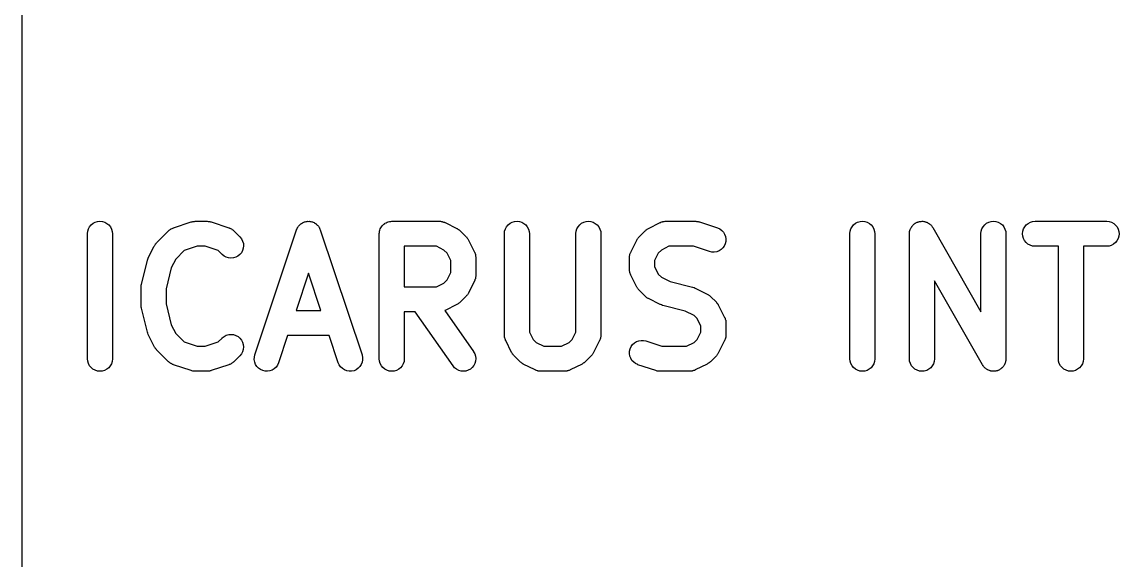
# Model space of a CAD drawing. Extents: x 86.3 to 156, y -71.2 to -29.1.
# Drawn here: x 111.82 to 120.59, y -60.48 to -56.18 of the extents above; entities that cross this region are included whole.
import ezdxf

# ---------------------------------------------------------------- set-up
doc = ezdxf.new("R2010")
doc.units = 0
doc.layers.add('BLACK', color=7, linetype='CONTINUOUS')

msp = doc.modelspace()

# ---------------------------------------------------------------- linework, layer by layer
at = {"layer": 'BLACK', "linetype": 'CONTINUOUS'}
for p, q in [((111.82, -30.681), (111.82, -69.8471)), ((112.374, -57.8009), (112.389, -57.7887)), ((112.389, -57.7887), (112.406, -57.7797)), ((112.406, -57.7797), (112.425, -57.7742)), ((112.425, -57.7742), (112.444, -57.7724)), ((112.444, -57.7724), (112.464, -57.7744)), ((112.464, -57.7744), (112.482, -57.7802)), ((112.482, -57.7802), (112.5, -57.7895)), ((112.5, -57.7895), (112.515, -57.8019)), ((113.031, -57.8251), (113.174, -57.7775)), ((113.174, -57.7775), (113.175, -57.7771)), ((113.175, -57.7771), (113.181, -57.7759)), ((113.181, -57.7759), (113.186, -57.7743)), ((113.186, -57.7743), (113.19, -57.7739)), ((113.19, -57.7739), (113.194, -57.773)), ((113.194, -57.773), (113.2, -57.7729)), ((113.2, -57.7729), (113.206, -57.7724)), ((113.206, -57.7724), (113.301, -57.7724)), ((113.301, -57.7724), (113.302, -57.7724)), ((113.302, -57.7724), (113.308, -57.773)), ((113.308, -57.773), (113.313, -57.7732)), ((113.313, -57.7732), (113.318, -57.7741)), ((113.318, -57.7741), (113.322, -57.7746)), ((113.322, -57.7746), (113.327, -57.7763)), ((113.327, -57.7763), (113.332, -57.7775)), ((113.332, -57.7775), (113.475, -57.8251)), ((114.041, -57.8012), (114.046, -57.7963)), ((114.046, -57.7963), (114.048, -57.7946)), ((114.048, -57.7946), (114.05, -57.7927)), ((114.05, -57.7927), (114.056, -57.7891)), ((114.056, -57.7891), (114.062, -57.7851)), ((114.062, -57.7851), (114.064, -57.784)), ((114.064, -57.784), (114.067, -57.7825)), ((114.067, -57.7825), (114.073, -57.7801)), ((114.073, -57.7801), (114.079, -57.7773)), ((114.079, -57.7773), (114.082, -57.7767)), ((114.082, -57.7767), (114.085, -57.7757)), ((114.085, -57.7757), (114.092, -57.7746)), ((114.092, -57.7746), (114.098, -57.7731)), ((114.098, -57.7731), (114.101, -57.773)), ((114.101, -57.773), (114.104, -57.7726)), ((114.104, -57.7726), (114.111, -57.7728)), ((114.111, -57.7728), (114.118, -57.7727)), ((114.118, -57.7727), (114.121, -57.7732)), ((114.121, -57.7732), (114.124, -57.7733)), ((114.124, -57.7733), (114.13, -57.7748)), ((114.13, -57.7748), (114.137, -57.776)), ((114.137, -57.776), (114.14, -57.7771)), ((114.14, -57.7771), (114.143, -57.7777)), ((114.143, -57.7777), (114.149, -57.7806)), ((114.149, -57.7806), (114.155, -57.7831)), ((114.155, -57.7831), (114.158, -57.7846)), ((114.158, -57.7846), (114.16, -57.7858)), ((114.16, -57.7858), (114.166, -57.7898)), ((114.166, -57.7898), (114.172, -57.7935)), ((114.172, -57.7935), (114.174, -57.7955)), ((114.174, -57.7955), (114.176, -57.7972)), ((114.176, -57.7972), (114.181, -57.8022)), ((114.707, -57.8009), (114.714, -57.7951)), ((114.714, -57.7951), (114.722, -57.7891)), ((114.722, -57.7887), (114.731, -57.7844)), ((114.722, -57.7889), (114.722, -57.7887)), ((114.722, -57.7891), (114.722, -57.7889)), ((114.731, -57.7844), (114.739, -57.7799)), ((114.739, -57.7798), (114.74, -57.7797)), ((114.739, -57.7799), (114.739, -57.7798)), ((114.74, -57.7797), (114.749, -57.777)), ((114.749, -57.777), (114.758, -57.7743)), ((114.758, -57.7742), (114.768, -57.7733)), ((114.758, -57.7743), (114.758, -57.7742)), ((114.758, -57.7742), (114.758, -57.7742)), ((114.768, -57.7733), (114.777, -57.7724)), ((114.777, -57.7724), (115.158, -57.7724)), ((115.158, -57.7724), (115.159, -57.7724)), ((115.159, -57.7724), (115.162, -57.7727)), ((115.162, -57.7727), (115.165, -57.7726)), ((115.165, -57.7726), (115.172, -57.7738)), ((115.172, -57.7738), (115.179, -57.7746)), ((115.179, -57.7746), (115.182, -57.7755)), ((115.182, -57.7755), (115.184, -57.776)), ((115.184, -57.776), (115.191, -57.7784)), ((115.191, -57.7784), (115.197, -57.7805)), ((115.197, -57.7805), (115.2, -57.7819)), ((115.2, -57.7819), (115.203, -57.7829)), ((115.203, -57.7829), (115.298, -57.8306)), ((115.707, -57.8009), (115.722, -57.7887)), ((115.722, -57.7887), (115.74, -57.7797)), ((115.74, -57.7797), (115.758, -57.7742)), ((115.758, -57.7742), (115.778, -57.7724)), ((115.778, -57.7724), (115.797, -57.7744)), ((115.797, -57.7744), (115.816, -57.7802)), ((115.816, -57.7802), (115.833, -57.7895)), ((115.833, -57.7895), (115.848, -57.8019)), ((116.279, -57.8009), (116.294, -57.7887)), ((116.294, -57.7887), (116.311, -57.7797)), ((116.311, -57.7797), (116.33, -57.7742)), ((116.33, -57.7742), (116.349, -57.7724)), ((116.349, -57.7724), (116.369, -57.7744)), ((116.369, -57.7744), (116.387, -57.7802)), ((116.387, -57.7802), (116.404, -57.7895)), ((116.404, -57.7895), (116.419, -57.8019)), ((116.828, -57.8306), (116.923, -57.7829)), ((116.923, -57.7829), (116.924, -57.7823)), ((116.924, -57.7823), (116.927, -57.7813)), ((116.927, -57.7813), (116.929, -57.7799)), ((116.929, -57.7799), (116.936, -57.7779)), ((116.936, -57.7779), (116.942, -57.7756)), ((116.942, -57.7756), (116.945, -57.7751)), ((116.945, -57.7751), (116.948, -57.7743)), ((116.948, -57.7743), (116.955, -57.7736)), ((116.955, -57.7736), (116.962, -57.7726)), ((116.962, -57.7726), (116.965, -57.7727)), ((116.965, -57.7727), (116.968, -57.7724)), ((116.968, -57.7724), (117.206, -57.7724)), ((117.206, -57.7724), (117.207, -57.7724)), ((117.207, -57.7724), (117.213, -57.773)), ((117.213, -57.773), (117.218, -57.7732)), ((117.218, -57.7732), (117.222, -57.7741)), ((117.222, -57.7741), (117.226, -57.7746)), ((117.226, -57.7746), (117.232, -57.7763)), ((117.232, -57.7763), (117.237, -57.7775)), ((117.237, -57.7775), (117.38, -57.8251)), ((118.469, -57.8009), (118.484, -57.7887)), ((118.484, -57.7887), (118.501, -57.7797)), ((118.501, -57.7797), (118.52, -57.7742)), ((118.52, -57.7742), (118.54, -57.7724)), ((118.54, -57.7724), (118.559, -57.7744)), ((118.559, -57.7744), (118.578, -57.7802)), ((118.578, -57.7802), (118.595, -57.7895)), ((118.595, -57.7895), (118.61, -57.8019)), ((118.945, -57.8009), (118.948, -57.7988)), ((118.948, -57.7988), (118.95, -57.7964)), ((118.95, -57.7964), (118.955, -57.7927)), ((118.955, -57.7927), (118.96, -57.7887)), ((118.96, -57.7887), (118.963, -57.7871)), ((118.963, -57.7871), (118.966, -57.7852)), ((118.966, -57.7852), (118.972, -57.7826)), ((118.972, -57.7826), (118.978, -57.7797)), ((118.978, -57.7797), (118.981, -57.7787)), ((118.981, -57.7787), (118.984, -57.7774)), ((118.984, -57.7774), (118.99, -57.776)), ((118.99, -57.776), (118.996, -57.7742)), ((118.996, -57.7742), (119, -57.7738)), ((119, -57.7738), (119.003, -57.7731)), ((119.003, -57.7731), (119.009, -57.773)), ((119.009, -57.773), (119.016, -57.7724)), ((119.016, -57.7724), (119.019, -57.7727)), ((119.019, -57.7727), (119.023, -57.7727)), ((119.023, -57.7727), (119.029, -57.7738)), ((119.029, -57.7738), (119.035, -57.7744)), ((119.035, -57.7744), (119.038, -57.7754)), ((119.038, -57.7754), (119.042, -57.776)), ((119.042, -57.776), (119.048, -57.7783)), ((119.048, -57.7783), (119.054, -57.7802)), ((119.054, -57.7802), (119.057, -57.7818)), ((119.057, -57.7818), (119.06, -57.783)), ((119.06, -57.783), (119.065, -57.7864)), ((119.065, -57.7864), (119.071, -57.7895)), ((119.071, -57.7895), (119.074, -57.7916)), ((119.074, -57.7916), (119.077, -57.7934)), ((119.077, -57.7934), (119.081, -57.7978)), ((119.081, -57.7978), (119.086, -57.8019)), ((119.517, -57.8009), (119.532, -57.7887)), ((119.532, -57.7887), (119.549, -57.7797)), ((119.549, -57.7797), (119.568, -57.7742)), ((119.568, -57.7742), (119.587, -57.7724)), ((119.587, -57.7724), (119.607, -57.7744)), ((119.607, -57.7744), (119.625, -57.7802)), ((119.625, -57.7802), (119.642, -57.7895)), ((119.642, -57.7895), (119.658, -57.8019)), ((119.849, -57.8014), (119.865, -57.7891)), ((119.865, -57.7891), (119.882, -57.7799)), ((119.882, -57.7799), (119.9, -57.7743)), ((119.9, -57.7743), (119.92, -57.7724)), ((119.92, -57.7724), (120.491, -57.7724)), ((120.491, -57.7724), (120.493, -57.7724)), ((120.493, -57.7724), (120.512, -57.7746)), ((120.512, -57.7746), (120.531, -57.7805)), ((120.531, -57.7805), (120.548, -57.7899)), ((120.548, -57.7899), (120.563, -57.8024)), ((112.344, -57.871), (112.346, -57.8516)), ((112.344, -57.8724), (112.344, -57.871)), ((112.344, -58.8724), (112.344, -57.8724)), ((112.346, -57.8516), (112.352, -57.833)), ((112.352, -57.833), (112.361, -57.8159)), ((112.361, -57.8159), (112.374, -57.8009)), ((112.515, -57.8019), (112.527, -57.817)), ((112.527, -57.817), (112.536, -57.8343)), ((112.536, -57.8343), (112.542, -57.853)), ((112.542, -57.853), (112.544, -57.8724)), ((112.544, -57.8724), (112.544, -58.8724)), ((112.897, -57.9445), (112.992, -57.8493)), ((112.992, -57.8493), (112.993, -57.8483)), ((112.993, -57.8483), (112.995, -57.8465)), ((112.995, -57.8465), (112.997, -57.8443)), ((112.997, -57.8443), (113.003, -57.8404)), ((113.003, -57.8404), (113.008, -57.8361)), ((113.008, -57.8361), (113.011, -57.8348)), ((113.011, -57.8348), (113.013, -57.8331)), ((113.013, -57.8331), (113.02, -57.8303)), ((113.02, -57.8303), (113.026, -57.8272)), ((113.026, -57.8272), (113.028, -57.8263)), ((113.028, -57.8263), (113.031, -57.8251)), ((113.475, -57.8251), (113.477, -57.8256)), ((113.477, -57.8256), (113.479, -57.8268)), ((113.479, -57.8268), (113.482, -57.8277)), ((113.482, -57.8277), (113.488, -57.8309)), ((113.488, -57.8309), (113.494, -57.8338)), ((113.494, -57.8338), (113.497, -57.8355)), ((113.497, -57.8355), (113.499, -57.8369)), ((113.499, -57.8369), (113.505, -57.8412)), ((113.505, -57.8412), (113.51, -57.8453)), ((113.51, -57.8453), (113.512, -57.8474)), ((113.512, -57.8474), (113.514, -57.8493)), ((113.514, -57.8493), (113.562, -57.8969)), ((113.682, -58.8408), (114.016, -57.8408)), ((114.016, -57.8394), (114.019, -57.8331)), ((114.016, -57.8408), (114.016, -57.8394)), ((114.019, -57.8331), (114.021, -57.8267)), ((114.021, -57.8267), (114.023, -57.8243)), ((114.023, -57.8243), (114.024, -57.8217)), ((114.024, -57.8217), (114.028, -57.8161)), ((114.028, -57.8161), (114.032, -57.8103)), ((114.032, -57.8103), (114.034, -57.8083)), ((114.034, -57.8083), (114.036, -57.8059)), ((114.036, -57.8059), (114.041, -57.8012)), ((114.181, -57.8022), (114.186, -57.807)), ((114.186, -57.807), (114.188, -57.8093)), ((114.188, -57.8093), (114.19, -57.8114)), ((114.19, -57.8114), (114.193, -57.8173)), ((114.193, -57.8173), (114.197, -57.8229)), ((114.197, -57.8229), (114.198, -57.8256)), ((114.198, -57.8256), (114.2, -57.828)), ((114.2, -57.828), (114.202, -57.8344)), ((114.202, -57.8344), (114.205, -57.8408)), ((114.205, -57.8408), (114.539, -58.8408)), ((114.677, -57.871), (114.678, -57.8617)), ((114.677, -57.8717), (114.677, -57.871)), ((114.677, -57.8724), (114.677, -57.8717)), ((114.677, -57.8717), (114.677, -57.8717)), ((114.677, -57.8717), (114.677, -57.8717)), ((114.677, -58.8724), (114.677, -57.8724)), ((114.678, -57.8617), (114.679, -57.8523)), ((114.679, -57.8516), (114.682, -57.8426)), ((114.679, -57.8519), (114.679, -57.8516)), ((114.679, -57.8523), (114.679, -57.8519)), ((114.682, -57.8426), (114.685, -57.8336)), ((114.685, -57.833), (114.69, -57.8247)), ((114.685, -57.8333), (114.685, -57.833)), ((114.685, -57.8336), (114.685, -57.8333)), ((114.69, -57.8247), (114.694, -57.8165)), ((114.694, -57.8162), (114.695, -57.8159)), ((114.694, -57.8165), (114.694, -57.8162)), ((114.695, -57.8159), (114.701, -57.8087)), ((114.701, -57.8087), (114.707, -57.8014)), ((114.707, -57.8012), (114.707, -57.8009)), ((114.707, -57.8014), (114.707, -57.8012)), ((115.298, -57.8306), (115.299, -57.8312)), ((115.299, -57.8312), (115.304, -57.8342)), ((115.304, -57.8342), (115.309, -57.8369)), ((115.309, -57.8369), (115.312, -57.8395)), ((115.312, -57.8395), (115.316, -57.8418)), ((115.316, -57.8418), (115.32, -57.8457)), ((115.32, -57.8457), (115.324, -57.8493)), ((115.324, -57.8493), (115.372, -57.8969)), ((115.677, -57.871), (115.679, -57.8516)), ((115.677, -57.8724), (115.677, -57.871)), ((115.677, -58.6819), (115.677, -57.8724)), ((115.679, -57.8516), (115.685, -57.833)), ((115.685, -57.833), (115.695, -57.8159)), ((115.695, -57.8159), (115.707, -57.8009)), ((115.848, -57.8019), (115.86, -57.817)), ((115.86, -57.817), (115.87, -57.8343)), ((115.87, -57.8343), (115.875, -57.853)), ((115.875, -57.853), (115.877, -57.8724)), ((115.877, -57.8724), (115.877, -58.6583)), ((116.248, -57.871), (116.251, -57.8516)), ((116.248, -57.8724), (116.248, -57.871)), ((116.248, -58.6583), (116.248, -57.8724)), ((116.251, -57.8516), (116.257, -57.833)), ((116.257, -57.833), (116.266, -57.8159)), ((116.266, -57.8159), (116.279, -57.8009)), ((116.419, -57.8019), (116.432, -57.817)), ((116.432, -57.817), (116.441, -57.8343)), ((116.441, -57.8343), (116.447, -57.853)), ((116.447, -57.853), (116.448, -57.8724)), ((116.448, -57.8724), (116.448, -58.6819)), ((116.754, -57.8969), (116.802, -57.8493)), ((116.802, -57.8493), (116.803, -57.8483)), ((116.803, -57.8483), (116.807, -57.8448)), ((116.807, -57.8448), (116.811, -57.8409)), ((116.811, -57.8409), (116.815, -57.8387)), ((116.815, -57.8387), (116.818, -57.8361)), ((116.818, -57.8361), (116.823, -57.8335)), ((116.823, -57.8335), (116.828, -57.8306)), ((117.38, -57.8251), (117.381, -57.8256)), ((117.381, -57.8256), (117.399, -57.8338)), ((117.399, -57.8338), (117.415, -57.8453)), ((117.415, -57.8453), (117.428, -57.8596)), ((117.428, -57.8596), (117.438, -57.8762)), ((117.438, -57.8762), (117.445, -57.8945)), ((118.439, -57.871), (118.441, -57.8516)), ((118.439, -57.8724), (118.439, -57.871)), ((118.439, -58.8724), (118.439, -57.8724)), ((118.441, -57.8516), (118.447, -57.833)), ((118.447, -57.833), (118.456, -57.8159)), ((118.456, -57.8159), (118.469, -57.8009)), ((118.61, -57.8019), (118.622, -57.817)), ((118.622, -57.817), (118.631, -57.8343)), ((118.631, -57.8343), (118.637, -57.853)), ((118.637, -57.853), (118.639, -57.8724)), ((118.639, -57.8724), (118.639, -58.8724)), ((118.915, -57.8643), (118.917, -57.858)), ((118.916, -57.8676), (118.915, -57.8643)), ((118.915, -57.871), (118.916, -57.8676)), ((118.915, -57.8724), (118.915, -57.871)), ((118.915, -58.8724), (118.915, -57.8724)), ((118.917, -57.8516), (118.918, -57.8484)), ((118.917, -57.858), (118.917, -57.8516)), ((118.918, -57.8484), (118.919, -57.8451)), ((118.919, -57.8451), (118.921, -57.8391)), ((118.921, -57.8391), (118.923, -57.833)), ((118.923, -57.833), (118.925, -57.83)), ((118.925, -57.83), (118.926, -57.8269)), ((118.926, -57.8269), (118.93, -57.8215)), ((118.93, -57.8215), (118.933, -57.8159)), ((118.933, -57.8159), (118.935, -57.8133)), ((118.935, -57.8133), (118.937, -57.8105)), ((118.937, -57.8105), (118.941, -57.8058)), ((118.941, -57.8058), (118.945, -57.8009)), ((119.086, -57.8019), (119.088, -57.8045)), ((119.088, -57.8045), (119.091, -57.8068)), ((119.091, -57.8068), (119.094, -57.8121)), ((119.094, -57.8121), (119.098, -57.817)), ((119.098, -57.817), (119.1, -57.82)), ((119.1, -57.82), (119.102, -57.8228)), ((119.102, -57.8228), (119.487, -58.4958)), ((119.487, -57.871), (119.489, -57.8516)), ((119.487, -57.8724), (119.487, -57.871)), ((119.487, -58.4958), (119.487, -57.8724)), ((119.489, -57.8516), (119.495, -57.833)), ((119.495, -57.833), (119.504, -57.8159)), ((119.504, -57.8159), (119.517, -57.8009)), ((119.658, -57.8019), (119.67, -57.817)), ((119.67, -57.817), (119.679, -57.8343)), ((119.679, -57.8343), (119.685, -57.853)), ((119.685, -57.853), (119.687, -57.8724)), ((119.687, -57.8724), (119.687, -58.8724)), ((119.82, -57.8717), (119.822, -57.8523)), ((119.822, -57.8911), (119.82, -57.8717)), ((119.822, -57.8523), (119.828, -57.8336)), ((119.828, -57.8336), (119.837, -57.8165)), ((119.837, -57.8165), (119.849, -57.8014)), ((120.563, -57.8024), (120.575, -57.8176)), ((120.575, -57.8176), (120.584, -57.8349)), ((120.584, -57.8349), (120.59, -57.8536)), ((120.591, -57.8731), (120.589, -57.8925)), ((120.59, -57.8536), (120.591, -57.8731)), ((112.83, -58.0658), (112.878, -57.9705)), ((112.878, -57.9705), (112.879, -57.9693)), ((112.879, -57.9693), (112.882, -57.9646)), ((112.882, -57.9646), (112.884, -57.9596)), ((112.884, -57.9596), (112.887, -57.9564)), ((112.887, -57.9564), (112.889, -57.9529)), ((112.889, -57.9529), (112.893, -57.9489)), ((112.893, -57.9489), (112.897, -57.9445)), ((113.222, -57.9724), (113.117, -58.0074)), ((113.285, -57.9724), (113.222, -57.9724)), ((113.39, -58.0074), (113.285, -57.9724)), ((113.562, -57.8969), (113.563, -57.8979)), ((113.563, -57.8979), (113.575, -57.9132)), ((113.575, -57.9132), (113.584, -57.9305)), ((113.584, -57.9305), (113.59, -57.9492)), ((113.591, -57.9687), (113.589, -57.9881)), ((113.59, -57.9492), (113.591, -57.9687)), ((114.877, -57.9724), (114.877, -58.2962)), ((115.134, -57.9724), (114.877, -57.9724)), ((115.194, -58.0022), (115.134, -57.9724)), ((115.372, -57.8969), (115.373, -57.8979)), ((115.373, -57.8979), (115.376, -57.9023)), ((115.376, -57.9023), (115.38, -57.9064)), ((115.38, -57.9064), (115.382, -57.9099)), ((115.382, -57.9099), (115.385, -57.9132)), ((115.385, -57.9132), (115.387, -57.9181)), ((115.387, -57.9181), (115.39, -57.9229)), ((115.39, -57.9229), (115.438, -58.0181)), ((116.688, -58.0181), (116.735, -57.9229)), ((116.735, -57.9229), (116.736, -57.9217)), ((116.736, -57.9217), (116.739, -57.9169)), ((116.739, -57.9169), (116.742, -57.912)), ((116.742, -57.912), (116.744, -57.9088)), ((116.744, -57.9088), (116.746, -57.9053)), ((116.746, -57.9053), (116.75, -57.9012)), ((116.75, -57.9012), (116.754, -57.8969)), ((116.991, -57.9724), (116.932, -58.0022)), ((117.189, -57.9724), (116.991, -57.9724)), ((117.317, -58.0149), (117.189, -57.9724)), ((117.435, -57.9701), (117.424, -57.9859)), ((117.443, -57.9523), (117.435, -57.9701)), ((117.448, -57.9333), (117.443, -57.9523)), ((117.445, -57.8945), (117.448, -57.9138)), ((117.448, -57.9138), (117.448, -57.9333)), ((119.827, -57.9098), (119.822, -57.8911)), ((119.836, -57.9271), (119.827, -57.9098)), ((119.848, -57.9423), (119.836, -57.9271)), ((119.863, -57.9549), (119.848, -57.9423)), ((119.881, -57.9643), (119.863, -57.9549)), ((119.899, -57.9702), (119.881, -57.9643)), ((119.919, -57.9724), (119.899, -57.9702)), ((119.92, -57.9724), (119.919, -57.9724)), ((120.106, -57.9724), (119.92, -57.9724)), ((120.106, -58.8724), (120.106, -57.9724)), ((120.491, -57.9724), (120.306, -57.9724)), ((120.306, -57.9724), (120.306, -58.8724)), ((120.511, -57.9705), (120.491, -57.9724)), ((120.529, -57.9648), (120.511, -57.9705)), ((120.547, -57.9557), (120.529, -57.9648)), ((120.562, -57.9433), (120.547, -57.9557)), ((120.574, -57.9283), (120.562, -57.9433)), ((120.584, -57.9111), (120.574, -57.9283)), ((120.589, -57.8925), (120.584, -57.9111)), ((113.117, -58.0074), (113.05, -58.0745)), ((113.421, -58.0383), (113.39, -58.0074)), ((113.436, -58.0507), (113.421, -58.0383)), ((113.453, -58.0599), (113.436, -58.0507)), ((113.472, -58.0656), (113.453, -58.0599)), ((113.529, -58.0602), (113.51, -58.0658)), ((113.546, -58.0511), (113.529, -58.0602)), ((113.562, -58.0388), (113.546, -58.0511)), ((113.574, -58.0238), (113.562, -58.0388)), ((113.583, -58.0067), (113.574, -58.0238)), ((113.589, -57.9881), (113.583, -58.0067)), ((115.219, -58.0269), (115.194, -58.0022)), ((115.248, -58.0865), (115.219, -58.0269)), ((115.438, -58.0181), (115.439, -58.0194)), ((115.439, -58.0194), (115.44, -58.0221)), ((115.44, -58.0221), (115.441, -58.0247)), ((115.441, -58.0247), (115.443, -58.0313)), ((115.443, -58.0313), (115.445, -58.0377)), ((115.445, -58.0377), (115.446, -58.0406)), ((115.446, -58.0406), (115.447, -58.0434)), ((115.447, -58.0434), (115.447, -58.0502)), ((115.447, -58.0502), (115.448, -58.057)), ((115.448, -58.057), (115.448, -58.0599)), ((115.448, -58.0599), (115.448, -58.0629)), ((115.448, -58.0629), (115.448, -58.2057)), ((116.677, -58.0556), (116.678, -58.0489)), ((116.677, -58.0585), (116.677, -58.0556)), ((116.677, -58.0615), (116.677, -58.0585)), ((116.677, -58.0629), (116.677, -58.0615)), ((116.677, -58.1581), (116.677, -58.0629)), ((116.678, -58.0489), (116.679, -58.0421)), ((116.679, -58.0421), (116.68, -58.0393)), ((116.68, -58.0393), (116.681, -58.0364)), ((116.681, -58.0364), (116.683, -58.03)), ((116.683, -58.03), (116.685, -58.0235)), ((116.685, -58.0235), (116.687, -58.0209)), ((116.687, -58.0209), (116.688, -58.0181)), ((116.907, -58.0269), (116.877, -58.0865)), ((116.932, -58.0022), (116.907, -58.0269)), ((117.336, -58.0192), (117.317, -58.0149)), ((117.355, -58.0198), (117.336, -58.0192)), ((117.375, -58.0165), (117.355, -58.0198)), ((117.393, -58.0096), (117.375, -58.0165)), ((117.409, -57.9993), (117.393, -58.0096)), ((117.424, -57.9859), (117.409, -57.9993)), ((112.775, -58.2767), (112.823, -58.0862)), ((112.823, -58.084), (112.827, -58.0753)), ((112.823, -58.0844), (112.823, -58.084)), ((112.823, -58.0849), (112.823, -58.0844)), ((112.823, -58.0862), (112.823, -58.0849)), ((112.827, -58.0753), (112.83, -58.0666)), ((112.83, -58.0662), (112.83, -58.0658)), ((112.83, -58.0666), (112.83, -58.0662)), ((113.014, -58.1454), (112.972, -58.3133)), ((113.05, -58.0745), (113.014, -58.1454)), ((113.491, -58.0676), (113.472, -58.0656)), ((113.51, -58.0658), (113.491, -58.0676)), ((115.248, -58.1821), (115.248, -58.0865)), ((116.877, -58.0865), (116.877, -58.1345)), ((116.877, -58.1345), (116.907, -58.1941)), ((114.11, -58.1886), (114.011, -58.4867)), ((114.21, -58.4867), (114.11, -58.1886)), ((115.219, -58.2417), (115.248, -58.1821)), ((115.442, -58.2386), (115.44, -58.2451)), ((115.445, -58.2322), (115.442, -58.2386)), ((115.446, -58.2265), (115.445, -58.2293)), ((115.445, -58.2293), (115.445, -58.2322)), ((115.447, -58.2197), (115.446, -58.2265)), ((115.448, -58.213), (115.447, -58.2197)), ((115.448, -58.2057), (115.448, -58.2071)), ((115.448, -58.2071), (115.448, -58.21)), ((115.448, -58.21), (115.448, -58.213)), ((116.677, -58.161), (116.677, -58.1581)), ((116.677, -58.164), (116.677, -58.161)), ((116.678, -58.1707), (116.677, -58.164)), ((116.679, -58.1775), (116.678, -58.1707)), ((116.68, -58.1803), (116.679, -58.1775)), ((116.68, -58.1832), (116.68, -58.1803)), ((116.683, -58.1896), (116.68, -58.1832)), ((116.685, -58.1962), (116.683, -58.1896)), ((116.686, -58.1988), (116.685, -58.1962)), ((116.687, -58.2016), (116.686, -58.1988)), ((116.688, -58.2028), (116.687, -58.2016)), ((116.735, -58.2981), (116.688, -58.2028)), ((116.907, -58.1941), (116.932, -58.2188)), ((116.932, -58.2188), (117.002, -58.2542)), ((112.772, -58.296), (112.774, -58.2881)), ((112.772, -58.2978), (112.772, -58.296)), ((112.772, -58.2996), (112.772, -58.2978)), ((112.772, -58.301), (112.772, -58.2996)), ((112.772, -58.4438), (112.772, -58.301)), ((112.774, -58.2802), (112.775, -58.2785)), ((112.774, -58.2881), (112.774, -58.2802)), ((112.775, -58.2785), (112.775, -58.2767)), ((112.972, -58.3133), (112.972, -58.4315)), ((114.877, -58.2962), (115.134, -58.2962)), ((115.134, -58.2962), (115.194, -58.2664)), ((115.194, -58.2664), (115.219, -58.2417)), ((115.438, -58.2504), (115.39, -58.3457)), ((115.439, -58.2477), (115.438, -58.2504)), ((115.44, -58.2451), (115.439, -58.2477)), ((116.738, -58.3028), (116.735, -58.2981)), ((116.741, -58.3078), (116.738, -58.3028)), ((116.743, -58.311), (116.741, -58.3078)), ((116.746, -58.3146), (116.743, -58.311)), ((116.749, -58.3187), (116.746, -58.3146)), ((116.753, -58.323), (116.749, -58.3187)), ((116.754, -58.324), (116.753, -58.323)), ((116.802, -58.3717), (116.754, -58.324)), ((117.002, -58.2542), (117.182, -58.2992)), ((117.182, -58.2992), (117.184, -58.2995)), ((117.184, -58.2995), (117.184, -58.2997)), ((117.184, -58.2997), (117.184, -58.2998)), ((117.184, -58.2998), (117.193, -58.3031)), ((117.193, -58.3031), (117.202, -58.3063)), ((117.202, -58.3063), (117.202, -58.3066)), ((117.202, -58.3066), (117.203, -58.3067)), ((117.203, -58.3067), (117.298, -58.3544)), ((119.5, -58.922), (119.115, -58.2489)), ((119.115, -58.2489), (119.115, -58.8724)), ((115.372, -58.3717), (115.324, -58.4193)), ((115.375, -58.3673), (115.372, -58.3717)), ((115.379, -58.3633), (115.375, -58.3673)), ((115.381, -58.3598), (115.379, -58.3633)), ((115.384, -58.3566), (115.381, -58.3598)), ((115.387, -58.3516), (115.384, -58.3566)), ((115.39, -58.3469), (115.387, -58.3516)), ((115.39, -58.3457), (115.39, -58.3469)), ((116.806, -58.3752), (116.802, -58.3717)), ((116.81, -58.3791), (116.806, -58.3752)), ((116.813, -58.3814), (116.81, -58.3791)), ((116.817, -58.384), (116.813, -58.3814)), ((116.822, -58.3867), (116.817, -58.384)), ((116.826, -58.3898), (116.822, -58.3867)), ((116.828, -58.3904), (116.826, -58.3898)), ((116.923, -58.438), (116.828, -58.3904)), ((117.298, -58.3544), (117.299, -58.355)), ((117.299, -58.355), (117.304, -58.3581)), ((117.304, -58.3581), (117.309, -58.3607)), ((117.309, -58.3607), (117.312, -58.3634)), ((117.312, -58.3634), (117.316, -58.3656)), ((117.316, -58.3656), (117.32, -58.3695)), ((117.32, -58.3695), (117.324, -58.3731)), ((117.324, -58.3731), (117.372, -58.4207)), ((112.772, -58.4456), (112.772, -58.4438)), ((112.772, -58.4474), (112.772, -58.4456)), ((112.773, -58.4553), (112.772, -58.4474)), ((112.774, -58.4632), (112.773, -58.4553)), ((112.775, -58.4649), (112.774, -58.4632)), ((112.775, -58.4667), (112.775, -58.4649)), ((112.775, -58.4681), (112.775, -58.4667)), ((112.823, -58.6585), (112.775, -58.4681)), ((112.972, -58.4315), (113.014, -58.5994)), ((114.011, -58.4867), (114.21, -58.4867)), ((114.963, -58.4962), (114.877, -58.4962)), ((114.877, -58.4962), (114.877, -58.8724)), ((115.267, -58.9297), (114.963, -58.4962)), ((115.201, -58.4862), (115.2, -58.4866)), ((115.2, -58.4866), (115.43, -58.815)), ((115.203, -58.4856), (115.201, -58.4862)), ((115.298, -58.438), (115.203, -58.4856)), ((115.303, -58.435), (115.298, -58.438)), ((115.308, -58.4324), (115.303, -58.435)), ((115.311, -58.4298), (115.308, -58.4324)), ((115.314, -58.4276), (115.311, -58.4298)), ((115.319, -58.4238), (115.314, -58.4276)), ((115.323, -58.4203), (115.319, -58.4238)), ((115.324, -58.4193), (115.323, -58.4203)), ((116.923, -58.4382), (116.923, -58.438)), ((116.924, -58.4384), (116.923, -58.4382)), ((116.932, -58.4416), (116.924, -58.4384)), ((116.941, -58.445), (116.932, -58.4416)), ((116.941, -58.4451), (116.941, -58.445)), ((116.942, -58.4452), (116.941, -58.4451)), ((116.943, -58.4456), (116.942, -58.4452)), ((117.123, -58.4905), (116.943, -58.4456)), ((117.194, -58.526), (117.123, -58.4905)), ((117.372, -58.4207), (117.373, -58.4217)), ((117.373, -58.4217), (117.376, -58.4261)), ((117.376, -58.4261), (117.38, -58.4302)), ((117.38, -58.4302), (117.382, -58.4337)), ((117.382, -58.4337), (117.385, -58.437)), ((117.385, -58.437), (117.387, -58.442)), ((117.387, -58.442), (117.39, -58.4467)), ((117.39, -58.4467), (117.438, -58.5419)), ((117.219, -58.5507), (117.194, -58.526)), ((117.248, -58.6103), (117.219, -58.5507)), ((117.438, -58.5419), (117.439, -58.5432)), ((117.439, -58.5432), (117.44, -58.546)), ((117.44, -58.546), (117.441, -58.5486)), ((117.441, -58.5486), (117.443, -58.5551)), ((117.443, -58.5551), (117.445, -58.5615)), ((117.445, -58.5615), (117.446, -58.5644)), ((117.446, -58.5644), (117.447, -58.5672)), ((117.447, -58.5672), (117.447, -58.574)), ((117.447, -58.574), (117.448, -58.5808)), ((117.448, -58.5808), (117.448, -58.5837)), ((117.448, -58.5837), (117.448, -58.5867)), ((117.448, -58.5867), (117.448, -58.6819)), ((112.823, -58.659), (112.823, -58.6585)), ((112.823, -58.6594), (112.823, -58.659)), ((112.826, -58.6681), (112.823, -58.6594)), ((112.829, -58.6769), (112.826, -58.6681)), ((112.83, -58.6773), (112.829, -58.6769)), ((112.83, -58.6778), (112.83, -58.6773)), ((112.83, -58.679), (112.83, -58.6778)), ((113.014, -58.5994), (113.05, -58.6703)), ((113.05, -58.6703), (113.117, -58.7374)), ((113.473, -58.6788), (113.492, -58.6771)), ((113.492, -58.6771), (113.512, -58.6793)), ((115.877, -58.6583), (115.907, -58.7179)), ((116.219, -58.7179), (116.248, -58.6583)), ((117.219, -58.7179), (117.248, -58.6583)), ((117.248, -58.6583), (117.248, -58.6103)), ((112.878, -58.7742), (112.83, -58.679)), ((113.117, -58.7374), (113.222, -58.7724)), ((113.285, -58.7724), (113.39, -58.7374)), ((113.39, -58.7374), (113.421, -58.7064)), ((113.421, -58.7064), (113.422, -58.7055)), ((113.422, -58.7055), (113.437, -58.6933)), ((113.437, -58.6933), (113.454, -58.6843)), ((113.454, -58.6843), (113.473, -58.6788)), ((113.512, -58.6793), (113.53, -58.6851)), ((113.53, -58.6851), (113.548, -58.6944)), ((113.548, -58.6944), (113.563, -58.7069)), ((113.563, -58.7069), (113.575, -58.7221)), ((113.575, -58.7221), (113.584, -58.7394)), ((113.584, -58.7394), (113.589, -58.7581)), ((113.589, -58.7581), (113.591, -58.7775)), ((113.944, -58.6867), (113.872, -58.904)), ((114.276, -58.6867), (113.944, -58.6867)), ((114.349, -58.904), (114.276, -58.6867)), ((115.677, -58.6848), (115.677, -58.6819)), ((115.677, -58.6878), (115.677, -58.6848)), ((115.678, -58.6945), (115.677, -58.6878)), ((115.679, -58.7013), (115.678, -58.6945)), ((115.68, -58.7041), (115.679, -58.7013)), ((115.68, -58.7071), (115.68, -58.7041)), ((115.683, -58.7135), (115.68, -58.7071)), ((115.685, -58.72), (115.683, -58.7135)), ((115.686, -58.7226), (115.685, -58.72)), ((115.687, -58.7254), (115.686, -58.7226)), ((115.688, -58.7266), (115.687, -58.7254)), ((115.735, -58.8219), (115.688, -58.7266)), ((115.907, -58.7179), (115.932, -58.7426)), ((115.932, -58.7426), (115.991, -58.7724)), ((116.134, -58.7724), (116.194, -58.7426)), ((116.194, -58.7426), (116.219, -58.7179)), ((116.438, -58.7266), (116.39, -58.8219)), ((116.439, -58.7239), (116.438, -58.7266)), ((116.44, -58.7213), (116.439, -58.7239)), ((116.442, -58.7148), (116.44, -58.7213)), ((116.445, -58.7084), (116.442, -58.7148)), ((116.446, -58.7027), (116.445, -58.7055)), ((116.445, -58.7055), (116.445, -58.7084)), ((116.447, -58.6959), (116.446, -58.7027)), ((116.448, -58.6892), (116.447, -58.6959)), ((116.448, -58.6819), (116.448, -58.6833)), ((116.448, -58.6833), (116.448, -58.6862)), ((116.448, -58.6862), (116.448, -58.6892)), ((116.69, -58.7747), (116.702, -58.7588)), ((116.702, -58.7588), (116.716, -58.7455)), ((116.716, -58.7455), (116.733, -58.7352)), ((116.733, -58.7352), (116.751, -58.7282)), ((116.751, -58.7282), (116.77, -58.725)), ((116.77, -58.725), (116.79, -58.7256)), ((116.79, -58.7256), (116.809, -58.7299)), ((116.809, -58.7299), (116.936, -58.7724)), ((117.134, -58.7724), (117.194, -58.7426)), ((117.194, -58.7426), (117.219, -58.7179)), ((117.438, -58.7266), (117.39, -58.8219)), ((117.439, -58.7239), (117.438, -58.7266)), ((117.44, -58.7213), (117.439, -58.7239)), ((117.442, -58.7148), (117.44, -58.7213)), ((117.445, -58.7084), (117.442, -58.7148)), ((117.446, -58.7027), (117.445, -58.7055)), ((117.445, -58.7055), (117.445, -58.7084)), ((117.447, -58.6959), (117.446, -58.7027)), ((117.448, -58.6892), (117.447, -58.6959)), ((117.448, -58.6819), (117.448, -58.6833)), ((117.448, -58.6833), (117.448, -58.6862)), ((117.448, -58.6862), (117.448, -58.6892)), ((112.881, -58.779), (112.878, -58.7742)), ((112.884, -58.784), (112.881, -58.779)), ((112.886, -58.7872), (112.884, -58.784)), ((112.888, -58.7908), (112.886, -58.7872)), ((112.892, -58.7949), (112.888, -58.7908)), ((112.896, -58.7992), (112.892, -58.7949)), ((112.897, -58.8002), (112.896, -58.7992)), ((112.992, -58.8955), (112.897, -58.8002)), ((113.222, -58.7724), (113.285, -58.7724)), ((113.562, -58.8479), (113.514, -58.8955)), ((113.574, -58.8328), (113.562, -58.8479)), ((113.584, -58.8156), (113.574, -58.8328)), ((113.589, -58.7969), (113.584, -58.8156)), ((113.591, -58.7775), (113.589, -58.7969)), ((113.678, -58.8598), (113.682, -58.8408)), ((114.539, -58.8408), (114.539, -58.8421)), ((114.539, -58.8421), (114.543, -58.8612)), ((115.43, -58.815), (115.431, -58.8162)), ((115.431, -58.8162), (115.441, -58.8333)), ((115.441, -58.8333), (115.446, -58.8519)), ((115.446, -58.8519), (115.448, -58.8713)), ((115.738, -58.8266), (115.735, -58.8219)), ((115.741, -58.8316), (115.738, -58.8266)), ((115.743, -58.8349), (115.741, -58.8316)), ((115.746, -58.8384), (115.743, -58.8349)), ((115.749, -58.8425), (115.746, -58.8384)), ((115.753, -58.8469), (115.749, -58.8425)), ((115.754, -58.8479), (115.753, -58.8469)), ((115.802, -58.8955), (115.754, -58.8479)), ((115.991, -58.7724), (116.134, -58.7724)), ((116.372, -58.8479), (116.324, -58.8955)), ((116.375, -58.8435), (116.372, -58.8479)), ((116.379, -58.8395), (116.375, -58.8435)), ((116.381, -58.836), (116.379, -58.8395)), ((116.384, -58.8328), (116.381, -58.836)), ((116.387, -58.8278), (116.384, -58.8328)), ((116.39, -58.8231), (116.387, -58.8278)), ((116.39, -58.8219), (116.39, -58.8231)), ((116.677, -58.831), (116.678, -58.8115)), ((116.68, -58.8502), (116.677, -58.831)), ((116.678, -58.8115), (116.682, -58.7925)), ((116.687, -58.8685), (116.68, -58.8502)), ((116.682, -58.7925), (116.69, -58.7747)), ((116.936, -58.7724), (117.134, -58.7724)), ((117.372, -58.8479), (117.324, -58.8955)), ((117.375, -58.8435), (117.372, -58.8479)), ((117.379, -58.8395), (117.375, -58.8435)), ((117.381, -58.836), (117.379, -58.8395)), ((117.384, -58.8328), (117.381, -58.836)), ((117.387, -58.8278), (117.384, -58.8328)), ((117.39, -58.8231), (117.387, -58.8278)), ((117.39, -58.8219), (117.39, -58.8231)), ((112.346, -58.8918), (112.344, -58.8724)), ((112.351, -58.9105), (112.346, -58.8918)), ((112.36, -58.9277), (112.351, -58.9105)), ((112.373, -58.9428), (112.36, -58.9277)), ((112.526, -58.9289), (112.514, -58.9438)), ((112.536, -58.9118), (112.526, -58.9289)), ((112.542, -58.8932), (112.536, -58.9118)), ((112.544, -58.8738), (112.542, -58.8932)), ((112.544, -58.8724), (112.544, -58.8738)), ((112.994, -58.8973), (112.992, -58.8955)), ((112.996, -58.8995), (112.994, -58.8973)), ((113.002, -58.9035), (112.996, -58.8995)), ((113.007, -58.9079), (113.002, -58.9035)), ((113.01, -58.9093), (113.007, -58.9079)), ((113.012, -58.911), (113.01, -58.9093)), ((113.018, -58.9138), (113.012, -58.911)), ((113.024, -58.9171), (113.018, -58.9138)), ((113.027, -58.9179), (113.024, -58.9171)), ((113.03, -58.9192), (113.027, -58.9179)), ((113.031, -58.9196), (113.03, -58.9192)), ((113.174, -58.9672), (113.031, -58.9196)), ((113.475, -58.9196), (113.332, -58.9672)), ((113.478, -58.9184), (113.475, -58.9196)), ((113.481, -58.9176), (113.478, -58.9184)), ((113.487, -58.9145), (113.481, -58.9176)), ((113.493, -58.9117), (113.487, -58.9145)), ((113.496, -58.91), (113.493, -58.9117)), ((113.498, -58.9086), (113.496, -58.91)), ((113.504, -58.9044), (113.498, -58.9086)), ((113.509, -58.9004), (113.504, -58.9044)), ((113.511, -58.8983), (113.509, -58.9004)), ((113.513, -58.8965), (113.511, -58.8983)), ((113.514, -58.8955), (113.513, -58.8965)), ((113.677, -58.8793), (113.678, -58.8598)), ((113.681, -58.8985), (113.677, -58.8793)), ((113.687, -58.9168), (113.681, -58.8985)), ((113.698, -58.9333), (113.687, -58.9168)), ((113.711, -58.9476), (113.698, -58.9333)), ((113.852, -58.9388), (113.837, -58.9521)), ((113.863, -58.923), (113.852, -58.9388)), ((113.871, -58.9053), (113.863, -58.923)), ((113.872, -58.904), (113.871, -58.9053)), ((114.357, -58.9218), (114.349, -58.904)), ((114.368, -58.9378), (114.357, -58.9218)), ((114.382, -58.9512), (114.368, -58.9378)), ((114.522, -58.9344), (114.509, -58.9485)), ((114.533, -58.918), (114.522, -58.9344)), ((114.54, -58.8999), (114.533, -58.918)), ((114.543, -58.8807), (114.54, -58.8999)), ((114.543, -58.8612), (114.543, -58.8807)), ((114.679, -58.8918), (114.677, -58.8724)), ((114.685, -58.9105), (114.679, -58.8918)), ((114.694, -58.9277), (114.685, -58.9105)), ((114.706, -58.9428), (114.694, -58.9277)), ((114.86, -58.9289), (114.847, -58.9438)), ((114.869, -58.9118), (114.86, -58.9289)), ((114.875, -58.8932), (114.869, -58.9118)), ((114.877, -58.8738), (114.875, -58.8932)), ((114.877, -58.8724), (114.877, -58.8738)), ((115.279, -58.9445), (115.267, -58.9297)), ((115.432, -58.9269), (115.42, -58.9421)), ((115.441, -58.9095), (115.432, -58.9269)), ((115.447, -58.8908), (115.441, -58.9095)), ((115.448, -58.8713), (115.447, -58.8908)), ((115.806, -58.899), (115.802, -58.8955)), ((115.81, -58.903), (115.806, -58.899)), ((115.813, -58.9052), (115.81, -58.903)), ((115.817, -58.9079), (115.813, -58.9052)), ((115.822, -58.9105), (115.817, -58.9079)), ((115.826, -58.9136), (115.822, -58.9105)), ((115.828, -58.9142), (115.826, -58.9136)), ((115.923, -58.9618), (115.828, -58.9142)), ((116.298, -58.9142), (116.203, -58.9618)), ((116.303, -58.9112), (116.298, -58.9142)), ((116.308, -58.9086), (116.303, -58.9112)), ((116.311, -58.906), (116.308, -58.9086)), ((116.314, -58.9038), (116.311, -58.906)), ((116.319, -58.9), (116.314, -58.9038)), ((116.323, -58.8965), (116.319, -58.9)), ((116.324, -58.8955), (116.323, -58.8965)), ((116.697, -58.8852), (116.687, -58.8685)), ((116.711, -58.8995), (116.697, -58.8852)), ((116.726, -58.911), (116.711, -58.8995)), ((116.744, -58.9192), (116.726, -58.911)), ((116.745, -58.9196), (116.744, -58.9192)), ((116.888, -58.9672), (116.745, -58.9196)), ((117.298, -58.9142), (117.203, -58.9618)), ((117.303, -58.9112), (117.298, -58.9142)), ((117.308, -58.9086), (117.303, -58.9112)), ((117.311, -58.906), (117.308, -58.9086)), ((117.314, -58.9038), (117.311, -58.906)), ((117.319, -58.9), (117.314, -58.9038)), ((117.323, -58.8965), (117.319, -58.9)), ((117.324, -58.8955), (117.323, -58.8965)), ((118.441, -58.8918), (118.439, -58.8724)), ((118.446, -58.9105), (118.441, -58.8918)), ((118.456, -58.9277), (118.446, -58.9105)), ((118.468, -58.9428), (118.456, -58.9277)), ((118.621, -58.9289), (118.609, -58.9438)), ((118.631, -58.9118), (118.621, -58.9289)), ((118.637, -58.8932), (118.631, -58.9118)), ((118.639, -58.8738), (118.637, -58.8932)), ((118.639, -58.8724), (118.639, -58.8738)), ((118.917, -58.8918), (118.915, -58.8724)), ((118.923, -58.9105), (118.917, -58.8918)), ((118.932, -58.9277), (118.923, -58.9105)), ((118.944, -58.9428), (118.932, -58.9277)), ((119.098, -58.9289), (119.085, -58.9438)), ((119.107, -58.9118), (119.098, -58.9289)), ((119.113, -58.8932), (119.107, -58.9118)), ((119.115, -58.8738), (119.113, -58.8932)), ((119.115, -58.8724), (119.115, -58.8738)), ((119.502, -58.9247), (119.5, -58.922)), ((119.503, -58.9277), (119.502, -58.9247)), ((119.507, -58.9327), (119.503, -58.9277)), ((119.511, -58.9379), (119.507, -58.9327)), ((119.513, -58.9402), (119.511, -58.9379)), ((119.516, -58.9428), (119.513, -58.9402)), ((119.661, -58.9389), (119.657, -58.9438)), ((119.665, -58.9343), (119.661, -58.9389)), ((119.667, -58.9315), (119.665, -58.9343)), ((119.669, -58.9289), (119.667, -58.9315)), ((119.672, -58.9232), (119.669, -58.9289)), ((119.676, -58.9179), (119.672, -58.9232)), ((119.677, -58.9147), (119.676, -58.9179)), ((119.678, -58.9118), (119.677, -58.9147)), ((119.68, -58.9056), (119.678, -58.9118)), ((119.683, -58.8997), (119.68, -58.9056)), ((119.684, -58.8932), (119.683, -58.8964)), ((119.683, -58.8964), (119.683, -58.8997)), ((119.685, -58.8868), (119.684, -58.8932)), ((119.686, -58.8805), (119.685, -58.8868)), ((119.687, -58.8738), (119.686, -58.8771)), ((119.686, -58.8771), (119.686, -58.8805)), ((119.687, -58.8724), (119.687, -58.8738)), ((120.108, -58.8918), (120.106, -58.8724)), ((120.113, -58.9105), (120.108, -58.8918)), ((120.122, -58.9277), (120.113, -58.9105)), ((120.135, -58.9428), (120.122, -58.9277)), ((120.288, -58.9289), (120.276, -58.9438)), ((120.298, -58.9118), (120.288, -58.9289)), ((120.303, -58.8932), (120.298, -58.9118)), ((120.306, -58.8738), (120.303, -58.8932)), ((120.306, -58.8724), (120.306, -58.8738)), ((112.388, -58.9553), (112.373, -58.9428)), ((112.405, -58.9646), (112.388, -58.9553)), ((112.424, -58.9703), (112.405, -58.9646)), ((112.443, -58.9724), (112.424, -58.9703)), ((112.462, -58.9706), (112.443, -58.9724)), ((112.481, -58.9651), (112.462, -58.9706)), ((112.498, -58.9561), (112.481, -58.9651)), ((112.514, -58.9438), (112.498, -58.9561)), ((113.179, -58.9685), (113.174, -58.9672)), ((113.185, -58.9702), (113.179, -58.9685)), ((113.189, -58.9707), (113.185, -58.9702)), ((113.193, -58.9716), (113.189, -58.9707)), ((113.199, -58.9717), (113.193, -58.9716)), ((113.204, -58.9724), (113.199, -58.9717)), ((113.206, -58.9724), (113.204, -58.9724)), ((113.301, -58.9724), (113.206, -58.9724)), ((113.306, -58.9718), (113.301, -58.9724)), ((113.312, -58.9718), (113.306, -58.9718)), ((113.316, -58.9709), (113.312, -58.9718)), ((113.32, -58.9705), (113.316, -58.9709)), ((113.326, -58.9688), (113.32, -58.9705)), ((113.331, -58.9677), (113.326, -58.9688)), ((113.332, -58.9672), (113.331, -58.9677)), ((113.727, -58.959), (113.711, -58.9476)), ((113.745, -58.967), (113.727, -58.959)), ((113.764, -58.9715), (113.745, -58.967)), ((113.783, -58.9722), (113.764, -58.9715)), ((113.803, -58.9691), (113.783, -58.9722)), ((113.821, -58.9623), (113.803, -58.9691)), ((113.837, -58.9521), (113.821, -58.9623)), ((114.399, -58.9617), (114.382, -58.9512)), ((114.417, -58.9687), (114.399, -58.9617)), ((114.436, -58.9721), (114.417, -58.9687)), ((114.456, -58.9717), (114.436, -58.9721)), ((114.475, -58.9675), (114.456, -58.9717)), ((114.493, -58.9596), (114.475, -58.9675)), ((114.509, -58.9485), (114.493, -58.9596)), ((114.721, -58.9553), (114.706, -58.9428)), ((114.738, -58.9646), (114.721, -58.9553)), ((114.757, -58.9703), (114.738, -58.9646)), ((114.776, -58.9724), (114.757, -58.9703)), ((114.796, -58.9706), (114.776, -58.9724)), ((114.815, -58.9651), (114.796, -58.9706)), ((114.832, -58.9561), (114.815, -58.9651)), ((114.847, -58.9438), (114.832, -58.9561)), ((115.295, -58.9566), (115.279, -58.9445)), ((115.312, -58.9655), (115.295, -58.9566)), ((115.331, -58.9708), (115.312, -58.9655)), ((115.35, -58.9724), (115.331, -58.9708)), ((115.37, -58.9701), (115.35, -58.9724)), ((115.388, -58.9642), (115.37, -58.9701)), ((115.405, -58.9547), (115.388, -58.9642)), ((115.42, -58.9421), (115.405, -58.9547)), ((115.926, -58.9629), (115.923, -58.9618)), ((115.928, -58.9643), (115.926, -58.9629)), ((115.935, -58.9664), (115.928, -58.9643)), ((115.941, -58.9688), (115.935, -58.9664)), ((115.944, -58.9693), (115.941, -58.9688)), ((115.947, -58.9702), (115.944, -58.9693)), ((115.954, -58.971), (115.947, -58.9702)), ((115.96, -58.9721), (115.954, -58.971)), ((115.963, -58.972), (115.96, -58.9721)), ((115.966, -58.9724), (115.963, -58.972)), ((115.968, -58.9724), (115.966, -58.9724)), ((116.158, -58.9724), (115.968, -58.9724)), ((116.161, -58.9721), (116.158, -58.9724)), ((116.164, -58.9722), (116.161, -58.9721)), ((116.171, -58.9711), (116.164, -58.9722)), ((116.177, -58.9705), (116.171, -58.9711)), ((116.18, -58.9696), (116.177, -58.9705)), ((116.183, -58.9692), (116.18, -58.9696)), ((116.19, -58.9668), (116.183, -58.9692)), ((116.196, -58.9648), (116.19, -58.9668)), ((116.199, -58.9635), (116.196, -58.9648)), ((116.201, -58.9624), (116.199, -58.9635)), ((116.203, -58.9618), (116.201, -58.9624)), ((116.894, -58.9685), (116.888, -58.9672)), ((116.899, -58.9702), (116.894, -58.9685)), ((116.903, -58.9707), (116.899, -58.9702)), ((116.907, -58.9716), (116.903, -58.9707)), ((116.913, -58.9717), (116.907, -58.9716)), ((116.919, -58.9724), (116.913, -58.9717)), ((116.92, -58.9724), (116.919, -58.9724)), ((117.158, -58.9724), (116.92, -58.9724)), ((117.161, -58.9721), (117.158, -58.9724)), ((117.164, -58.9722), (117.161, -58.9721)), ((117.171, -58.9711), (117.164, -58.9722)), ((117.177, -58.9705), (117.171, -58.9711)), ((117.18, -58.9696), (117.177, -58.9705)), ((117.183, -58.9692), (117.18, -58.9696)), ((117.19, -58.9668), (117.183, -58.9692)), ((117.196, -58.9648), (117.19, -58.9668)), ((117.199, -58.9635), (117.196, -58.9648)), ((117.201, -58.9624), (117.199, -58.9635)), ((117.203, -58.9618), (117.201, -58.9624)), ((118.483, -58.9553), (118.468, -58.9428)), ((118.5, -58.9646), (118.483, -58.9553)), ((118.519, -58.9703), (118.5, -58.9646)), ((118.538, -58.9724), (118.519, -58.9703)), ((118.558, -58.9706), (118.538, -58.9724)), ((118.576, -58.9651), (118.558, -58.9706)), ((118.594, -58.9561), (118.576, -58.9651)), ((118.609, -58.9438), (118.594, -58.9561)), ((118.959, -58.9553), (118.944, -58.9428)), ((118.976, -58.9646), (118.959, -58.9553)), ((118.995, -58.9703), (118.976, -58.9646)), ((119.014, -58.9724), (118.995, -58.9703)), ((119.034, -58.9706), (119.014, -58.9724)), ((119.053, -58.9651), (119.034, -58.9706)), ((119.07, -58.9561), (119.053, -58.9651)), ((119.085, -58.9438), (119.07, -58.9561)), ((119.521, -58.9469), (119.516, -58.9428)), ((119.525, -58.9513), (119.521, -58.9469)), ((119.528, -58.9531), (119.525, -58.9513)), ((119.531, -58.9553), (119.528, -58.9531)), ((119.536, -58.9583), (119.531, -58.9553)), ((119.542, -58.9618), (119.536, -58.9583)), ((119.545, -58.963), (119.542, -58.9618)), ((119.548, -58.9646), (119.545, -58.963)), ((119.554, -58.9665), (119.548, -58.9646)), ((119.56, -58.9688), (119.554, -58.9665)), ((119.563, -58.9693), (119.56, -58.9688)), ((119.566, -58.9703), (119.563, -58.9693)), ((119.573, -58.971), (119.566, -58.9703)), ((119.579, -58.9721), (119.573, -58.971)), ((119.583, -58.972), (119.579, -58.9721)), ((119.586, -58.9724), (119.583, -58.972)), ((119.592, -58.9718), (119.586, -58.9724)), ((119.599, -58.9716), (119.592, -58.9718)), ((119.602, -58.9709), (119.599, -58.9716)), ((119.605, -58.9706), (119.602, -58.9709)), ((119.611, -58.9688), (119.605, -58.9706)), ((119.618, -58.9674), (119.611, -58.9688)), ((119.621, -58.966), (119.618, -58.9674)), ((119.624, -58.9651), (119.621, -58.966)), ((119.63, -58.9621), (119.624, -58.9651)), ((119.636, -58.9595), (119.63, -58.9621)), ((119.638, -58.9576), (119.636, -58.9595)), ((119.641, -58.9561), (119.638, -58.9576)), ((119.646, -58.952), (119.641, -58.9561)), ((119.652, -58.9484), (119.646, -58.952)), ((119.654, -58.9459), (119.652, -58.9484)), ((119.657, -58.9438), (119.654, -58.9459)), ((120.15, -58.9553), (120.135, -58.9428)), ((120.167, -58.9646), (120.15, -58.9553)), ((120.186, -58.9703), (120.167, -58.9646)), ((120.205, -58.9724), (120.186, -58.9703)), ((120.224, -58.9706), (120.205, -58.9724)), ((120.243, -58.9651), (120.224, -58.9706)), ((120.26, -58.9561), (120.243, -58.9651)), ((120.276, -58.9438), (120.26, -58.9561))]:
    msp.add_line(p, q, dxfattribs=at)

doc.saveas('drawing.dxf')
